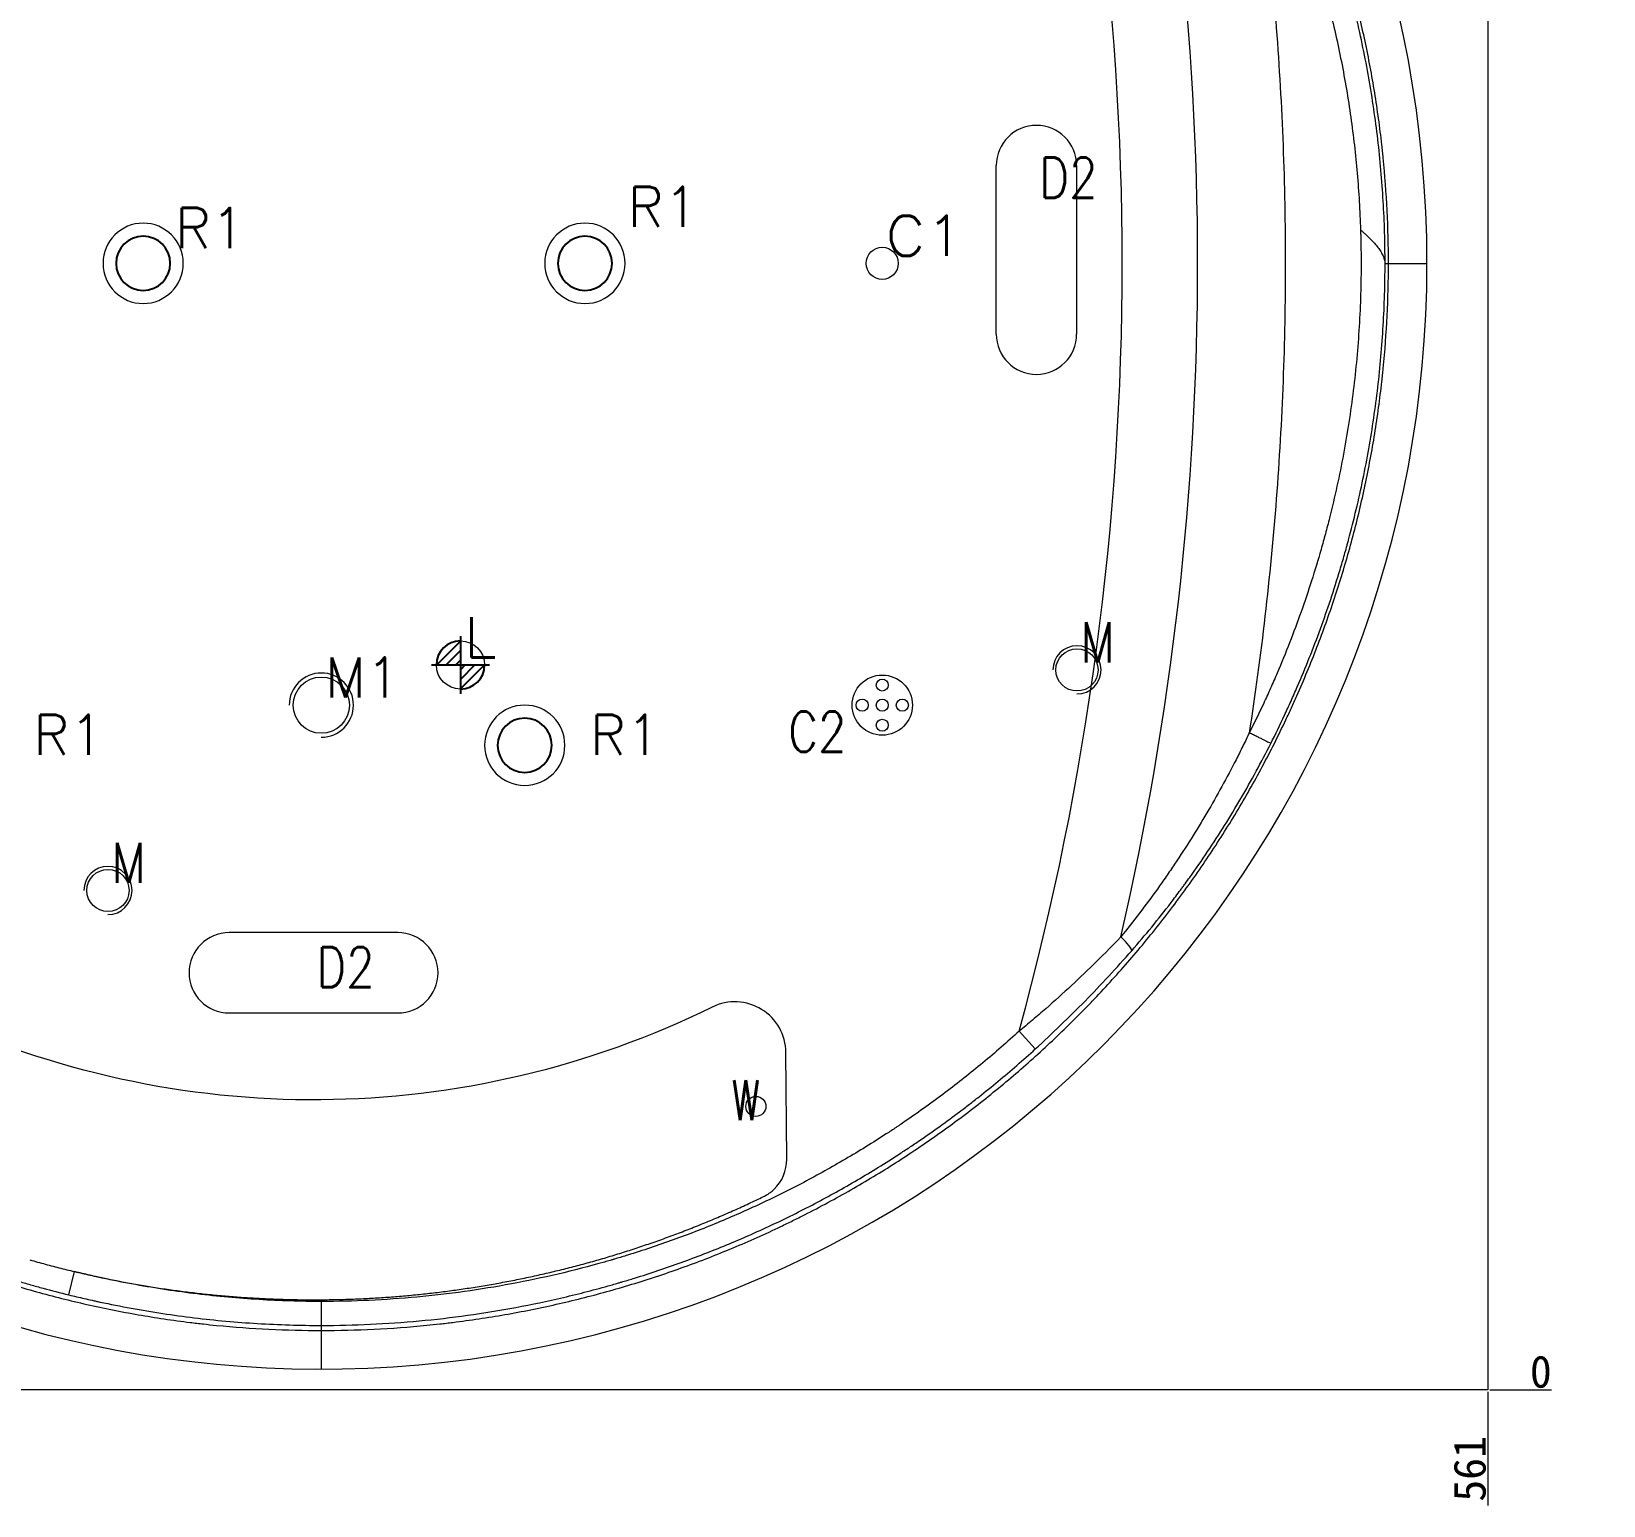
# Model space of a CAD drawing. Header units: millimetres. Extents: x 15571 to 16793, y 54841 to 55522.
# Drawn here: x 15785.2 to 16176.7, y 54841.3 to 55208.4 of the extents above; entities that cross this region are included whole.
import ezdxf

# ---------------------------------------------------------------- set-up
doc = ezdxf.new("R2010")
doc.units = ezdxf.units.MM
doc.linetypes.add('DASHED', pattern=[0])
for name, color, linetype in [('6', 6, 'Continuous'), ('dim', 4, 'Continuous'), ('PUNCH', 2, 'Continuous'), ('PUNCH_W', 1, 'Continuous')]:
    doc.layers.add(name, color=color, linetype=linetype)
doc.styles.add('_PUG_ERP', font='txt')
doc.styles.add('chinesef_fs', font='txt.shx', dxfattribs={"bigfont": 'gbcbig.shx'})
doc.dimstyles.new('_PUG_ERP', dxfattribs={"dimtxt": 8, "dimasz": 1.5, "dimexe": 0.5, "dimexo": 0.5, "dimgap": 0.5, "dimtad": 1, "dimtxsty": '_PUG_ERP', "dimblk": 'CLOSEDBLANK', "dimcen": 0, "dimclrd": 4, "dimclre": 4, "dimclrt": 3, "dimazin": 3, "dimtfac": 1, "dimtmove": 0, "dimatfit": 3, "dimldrblk": 'CLOSEDBLANK', "dimlwd": 9, "dimlwe": 9})

# ---------------------------------------------------------------- blocks, each defined once
blk = doc.blocks.new('pg_hx_L0')
at = {"color": 230}
for p, q in [((-0.5, -0.003), (0, 0.497)), ((0, 0.6), (0, -0.6)), ((-0.6, 0), (0.6, 0)), ((-0.3, 0), (0, 0.3)), ((-0.1, 0), (0, 0.1)), ((0.5, 0.003), (0, -0.497)), ((0.1, 0), (0, -0.1)), ((0.3, 0), (0, -0.3))]:
    blk.add_line(p, q, dxfattribs=at)
for start, end in [(90, 180), (270, 0)]:
    blk.add_arc((0, 0), 0.5, start, end, dxfattribs=at)
blk = doc.blocks.new('pg_hx_LLL0')
blk.add_blockref('pg_hx_L0', (0, 0))
blk = doc.blocks.new('*D736')
at = {"layer": 'Defpoints', "color": 0}
for p in [(15586.89, 54870.13), (16147.89, 54870.13), (16157.89, 54870.13)]:
    blk.add_point(p, dxfattribs=at)
at = {"layer": 'dim', "color": 4, "lineweight": 9}
blk.add_line((16148.39, 54870.13), (16163.73, 54870.13), dxfattribs=at)
at = {"layer": 'dim', "color": 3, "lineweight": 13, "insert": (16161.06, 54874.63), "char_height": 8, "attachment_point": 5, "style": '_PUG_ERP'}
blk.add_mtext('0', dxfattribs=at)
blk = doc.blocks.new('_ClosedBlank')
blk = doc.blocks.new('*D737')
at = {"layer": 'Defpoints', "color": 0}
for p in [(16147.89, 55441.13), (16157.89, 55441.13), (15586.89, 54870.13)]:
    blk.add_point(p, dxfattribs=at)
at = {"layer": 'dim', "color": 4, "lineweight": 9}
blk.add_line((16148.39, 55441.13), (16176.68, 55441.13), dxfattribs=at)
at = {"layer": 'dim', "color": 3, "lineweight": 13, "insert": (16167.54, 55445.63), "char_height": 8, "attachment_point": 5, "style": '_PUG_ERP'}
blk.add_mtext('571', dxfattribs=at)
blk = doc.blocks.new('*D739')
at = {"layer": 'Defpoints', "color": 0}
for p in [(15586.89, 54870.13), (16147.89, 54870.13), (16147.89, 54860.13)]:
    blk.add_point(p, dxfattribs=at)
at = {"layer": 'dim', "color": 4, "lineweight": 9}
blk.add_line((16147.89, 54869.63), (16147.89, 54841.34), dxfattribs=at)
at = {"layer": 'dim', "color": 3, "lineweight": 13, "insert": (16143.39, 54850.48), "char_height": 8, "attachment_point": 5, "rotation": 90, "style": '_PUG_ERP'}
blk.add_mtext('561', dxfattribs=at)
blk = doc.blocks.new('*D741')
at = {"layer": 'Defpoints', "color": 0}
for p in [(16147.89, 55451.13), (16147.89, 55441.13), (15586.89, 54870.13)]:
    blk.add_point(p, dxfattribs=at)
at = {"layer": 'dim', "color": 4, "lineweight": 9}
blk.add_line((16147.89, 55441.63), (16147.89, 55469.91), dxfattribs=at)
at = {"layer": 'dim', "color": 3, "lineweight": 13, "insert": (16143.39, 55460.77), "char_height": 8, "attachment_point": 5, "rotation": 90, "style": '_PUG_ERP'}
blk.add_mtext('561', dxfattribs=at)

msp = doc.modelspace()

# ---------------------------------------------------------------- linework, layer by layer
at = {"layer": '6', "color": 6, "linetype": 'DASHED', "lineweight": 18, "ltscale": 0.3}
for centre, start, end in [((15813.055, 55150.627), 0, 180), ((15923.055, 55150.627), 0, 180), ((15813.055, 55150.627), 180, 0), ((15923.055, 55150.627), 180, 0), ((15908.055, 55030.627), 0, 180), ((15908.055, 55030.627), 180, 0)]:
    msp.add_arc(centre, 10, start, end, dxfattribs=at)
at = {"layer": '6', "color": 6, "linetype": 'Continuous', "lineweight": 25, "ltscale": 0.3}
for centre, start, end in [((15813.055, 55150.627), 0, 180), ((15923.055, 55150.627), 0, 180), ((15813.055, 55150.627), 180, 0), ((15923.055, 55150.627), 180, 0), ((15908.055, 55030.627), 0, 180), ((15908.055, 55030.627), 180, 0)]:
    msp.add_arc(centre, 6.753, start, end, dxfattribs=at)
at = {"layer": 'dim', "color": 252, "linetype": 'DASHED', "lineweight": 13, "ltscale": 0.2}
msp.add_lwpolyline([(15586.895, 54870.127), (15586.895, 55441.127), (16147.895, 55441.127), (16147.895, 54870.127)], close=True, dxfattribs=at)
at = {"layer": 'PUNCH', "color": 2, "linetype": 'Continuous', "lineweight": 18}
for p, q in [((16025.474, 55132.979), (16025.474, 55174.979)), ((16045.474, 55174.979), (16045.474, 55132.979)), ((15876.474, 54983.979), (15834.474, 54983.979)), ((15834.474, 54963.979), (15876.474, 54963.979))]:
    msp.add_line(p, q, dxfattribs=at)
at = {"layer": 'PUNCH', "color": 155, "linetype": 'DASHED', "lineweight": 13, "ltscale": 0.778694}
for p, q in [((16031.171, 54959.429), (16035.189, 54955.017)), ((15794.54, 54893.799), (15795.962, 54899.595)), ((15857.415, 54892.158), (15857.414, 54886.191))]:
    msp.add_line(p, q, dxfattribs=at)
at = {"layer": 'PUNCH', "color": 2, "linetype": 'DASHED', "lineweight": 13, "ltscale": 0.778694}
msp.add_line((15857.414, 54886.191), (15857.414, 54884.927), dxfattribs=at)
at = {"layer": 'PUNCH', "color": 42, "linetype": 'Continuous', "lineweight": 18}
for centre, radius in [((16045.562, 55049.402), 5.253), ((15857.414, 55040.627), 7.003), ((15997.083, 55040.627), 7.5), ((15997.083, 55045.627), 1.5), ((15992.083, 55040.627), 1.5), ((15997.083, 55040.627), 1.5), ((16002.083, 55040.627), 1.5), ((15997.083, 55035.627), 1.5), ((15804.287, 54994.484), 5.253), ((15965.614, 54940.727), 2.5)]:
    msp.add_circle(centre, radius, dxfattribs=at)
at = {"layer": 'PUNCH', "color": 155, "linetype": 'DASHED', "lineweight": 13, "ltscale": 0.778694}
for radius, start, end in [(724.926, 344.707417, 15.292584), (743.702, 346.967818, 13.032182)]:
    msp.add_arc((15331.914, 55150.627), radius, start, end, dxfattribs=at)
at = {"layer": 'PUNCH', "color": 2, "linetype": 'Continuous', "lineweight": 18}
for centre, start, end in [((16035.474, 55174.979), 0.00002, 179.99998), ((16035.474, 55132.979), 180, 0), ((15834.474, 54973.979), 90, 270), ((15876.474, 54973.979), 270.00002, 89.99998)]:
    msp.add_arc(centre, 10, start, end, dxfattribs=at)
at = {"layer": 'PUNCH', "color": 42, "linetype": 'Continuous', "lineweight": 13}
for centre, radius in [((16045.562, 55049.402), 6), ((15857.414, 55040.627), 8), ((15804.287, 54994.484), 6)]:
    msp.add_arc(centre, radius, 270, 180, dxfattribs=at)
at = {"layer": 'PUNCH', "color": 155, "linetype": 'DASHED', "lineweight": 13, "ltscale": 0.778694}
msp.add_ellipse((16054.632, 54983.347), major_axis=(-4.516, 3.951), ratio=0.153596, start_param=3.2475746, end_param=4.4328397, dxfattribs=at)
at = {"layer": 'PUNCH', "color": 2, "linetype": 'DASHED', "lineweight": 13, "ltscale": 0.778694}
for points, knots in [([(15857.414, 55416.327), (15853.069, 55416.327), (15848.738, 55416.22), (15840.101, 55415.797), (15835.796, 55415.48), (15827.212, 55414.639), (15822.932, 55414.114), (15814.4, 55412.857), (15810.146, 55412.124), (15801.666, 55410.448), (15797.439, 55409.505), (15791.118, 55407.931), (15789.014, 55407.38), (15785.864, 55406.513), (15784.29, 55406.069), (15782.718, 55405.61), (15781.932, 55405.378), (15781.67, 55405.301), (15781.147, 55405.144), (15780.885, 55405.066), (15776.441, 55403.724), (15772.298, 55402.361), (15764.089, 55399.435), (15760.023, 55397.872), (15751.97, 55394.547), (15747.983, 55392.784), (15743.047, 55390.455), (15742.063, 55389.983), (15740.589, 55389.265), (15740.099, 55389.025), (15739.12, 55388.54), (15738.631, 55388.297), (15736.192, 55387.071), (15734.255, 55386.068), (15728.485, 55382.989), (15724.692, 55380.844), (15717.218, 55376.371), (15713.535, 55374.042), (15708.095, 55370.411), (15705.845, 55368.869), (15703.617, 55367.29), (15702.727, 55366.656), (15702.283, 55366.338), (15700.955, 55365.378), (15700.074, 55364.733), (15695.691, 55361.484), (15692.254, 55358.803), (15685.519, 55353.277), (15682.22, 55350.432), (15675.762, 55344.58), (15672.602, 55341.572), (15669.126, 55338.096), (15668.741, 55337.708), (15667.974, 55336.931), (15666.826, 55335.762), (15665.69, 55334.582), (15663.432, 55332.209), (15660.461, 55329.009), (15656.848, 55324.918), (15654.724, 55322.423), (15653.67, 55321.169), (15653.32, 55320.749), (15652.622, 55319.909), (15652.274, 55319.487), (15649.158, 55315.686), (15646.476, 55312.244), (15641.283, 55305.231), (15638.772, 55301.661), (15635.744, 55297.119), (15635.143, 55296.206), (15633.954, 55294.373), (15633.365, 55293.453), (15631.615, 55290.683), (15630.472, 55288.824), (15627.114, 55283.204), (15624.968, 55279.405), (15621.89, 55273.627), (15620.887, 55271.687), (15619.663, 55269.246), (15619.419, 55268.757), (15618.936, 55267.777), (15618.215, 55266.306), (15617.508, 55264.829), (15615.183, 55259.894), (15613.423, 55255.906), (15610.103, 55247.851), (15608.543, 55243.784), (15606.352, 55237.625), (15605.647, 55235.562), (15604.627, 55232.453), (15604.126, 55230.894), (15603.558, 55229.07), (15603.318, 55228.287), (15603.159, 55227.764), (15603.08, 55227.502), (15601.741, 55223.057), (15600.589, 55218.86), (15598.499, 55210.442), (15597.56, 55206.221), (15595.892, 55197.756), (15595.163, 55193.511), (15593.912, 55184.998), (15592.869, 55176.461), (15592.24, 55167.878), (15591.82, 55159.27), (15591.714, 55154.955), (15591.714, 55150.627)], [0, 0, 0, 0, 0.03125, 0.03125, 0.0625, 0.0625, 0.09375, 0.09375, 0.125, 0.125, 0.15625, 0.15625, 0.171875, 0.171875, 0.1796875, 0.1835937, 0.1835937, 0.1855469, 0.1855469, 0.1875, 0.1875, 0.21875, 0.21875, 0.25, 0.25, 0.28125, 0.28125, 0.2890625, 0.2890625, 0.2929687, 0.2929687, 0.296875, 0.296875, 0.3125, 0.3125, 0.34375, 0.34375, 0.375, 0.375, 0.390625, 0.3945312, 0.3945312, 0.3984375, 0.3984375, 0.40625, 0.40625, 0.4375, 0.4375, 0.46875, 0.46875, 0.5, 0.5, 0.5039062, 0.5039062, 0.5078125, 0.515625, 0.515625, 0.53125, 0.546875, 0.5546875, 0.5546875, 0.5585937, 0.5585937, 0.5625, 0.5625, 0.59375, 0.59375, 0.625, 0.625, 0.6328125, 0.6328125, 0.640625, 0.640625, 0.65625, 0.65625, 0.6875, 0.6875, 0.703125, 0.703125, 0.7070312, 0.7070312, 0.7109375, 0.71875, 0.71875, 0.75, 0.75, 0.78125, 0.78125, 0.796875, 0.796875, 0.8046875, 0.8085937, 0.8105469, 0.8105469, 0.8125, 0.8125, 0.84375, 0.84375, 0.875, 0.875, 0.90625, 0.90625, 0.9375, 0.96875, 0.96875, 1, 1, 1, 1]), ([(16123.114, 55150.627), (16123.114, 55155.012), (16123.005, 55159.392), (16122.572, 55168.14), (16122.248, 55172.508), (16121.761, 55177.415), (16121.705, 55177.96), (16121.619, 55178.778), (16121.589, 55179.05), (16121.53, 55179.595), (16121.38, 55180.957), (16121.22, 55182.315), (16120.815, 55185.571), (16120.519, 55187.733), (16119.553, 55194.199), (16118.805, 55198.48), (16117.104, 55206.984), (16115.199, 55215.431), (16112.887, 55223.762), (16110.372, 55232.036), (16109.013, 55236.145), (16106.09, 55244.304), (16104.527, 55248.354), (16101.193, 55256.397), (16099.422, 55260.388), (16097.429, 55264.598), (16097.311, 55264.846), (16097.075, 55265.34), (16096.72, 55266.081), (16095.884, 55267.805), (16095.154, 55269.274), (16093.679, 55272.201), (16092.673, 55274.136), (16089.589, 55279.894), (16087.445, 55283.672), (16082.983, 55291.104), (16080.666, 55294.759), (16075.857, 55301.947), (16073.367, 55305.481), (16068.213, 55312.426), (16065.55, 55315.838), (16060.049, 55322.54), (16057.212, 55325.83), (16052.824, 55330.671), (16051.34, 55332.27), (16049.079, 55334.644), (16047.94, 55335.825), (16046.789, 55336.997), (16046.211, 55337.582), (16046.018, 55337.776), (16045.632, 55338.165), (16042.343, 55341.462), (16038.982, 55344.659), (16032.53, 55350.501), (16029.242, 55353.335), (16022.542, 55358.829), (16019.13, 55361.49), (16012.184, 55366.64), (16005.115, 55371.618), (15997.8, 55376.253), (15990.361, 55380.715), (15986.58, 55382.859), (15980.814, 55385.943), (15978.876, 55386.949), (15975.946, 55388.425), (15974.965, 55388.911), (15973.734, 55389.512), (15973.487, 55389.632), (15972.994, 55389.871), (15972.254, 55390.228), (15971.513, 55390.582), (15967.06, 55392.688), (15963.072, 55394.454), (15955.036, 55397.782), (15950.987, 55399.342), (15942.832, 55402.26), (15938.724, 55403.617), (15930.45, 55406.128), (15926.284, 55407.283), (15917.892, 55409.389), (15909.441, 55411.292), (15900.87, 55412.785), (15894.397, 55413.75), (15892.232, 55414.045), (15889.516, 55414.381), (15888.972, 55414.447), (15888.156, 55414.543), (15887.883, 55414.574), (15887.339, 55414.637), (15885.977, 55414.79), (15884.616, 55414.933), (15879.172, 55415.471), (15874.818, 55415.792), (15866.113, 55416.22), (15861.763, 55416.327), (15857.414, 55416.327)], [0, 0, 0, 0, 0.03125, 0.03125, 0.0625, 0.0625, 0.0664063, 0.0664063, 0.0683594, 0.0683594, 0.0703125, 0.078125, 0.078125, 0.09375, 0.09375, 0.125, 0.125, 0.15625, 0.1875, 0.1875, 0.21875, 0.21875, 0.25, 0.25, 0.28125, 0.28125, 0.2832031, 0.2832031, 0.2851563, 0.2890625, 0.296875, 0.296875, 0.3125, 0.3125, 0.34375, 0.34375, 0.375, 0.375, 0.40625, 0.40625, 0.4375, 0.4375, 0.46875, 0.46875, 0.484375, 0.484375, 0.4921875, 0.4960937, 0.4960937, 0.4980469, 0.4980469, 0.5, 0.53125, 0.53125, 0.5625, 0.5625, 0.59375, 0.59375, 0.625, 0.65625, 0.65625, 0.6875, 0.6875, 0.703125, 0.703125, 0.7109375, 0.7109375, 0.7128906, 0.7128906, 0.7148437, 0.71875, 0.71875, 0.75, 0.75, 0.78125, 0.78125, 0.8125, 0.8125, 0.84375, 0.84375, 0.875, 0.90625, 0.90625, 0.921875, 0.921875, 0.9257812, 0.9257812, 0.9277344, 0.9277344, 0.9296875, 0.9375, 0.9375, 0.96875, 0.96875, 1, 1, 1, 1]), ([(15591.714, 55150.627), (15591.714, 55146.241), (15591.822, 55141.862), (15592.256, 55133.113), (15592.58, 55128.744), (15593.04, 55124.109), (15593.068, 55123.836), (15593.124, 55123.291), (15593.152, 55123.018), (15593.238, 55122.2), (15593.416, 55120.567), (15593.608, 55118.937), (15594.013, 55115.683), (15594.309, 55113.522), (15595.274, 55107.058), (15596.022, 55102.778), (15597.722, 55094.276), (15599.627, 55085.83), (15601.939, 55077.498), (15604.454, 55069.224), (15605.813, 55065.115), (15608.736, 55056.954), (15610.3, 55052.902), (15612.802, 55046.868), (15613.661, 55044.864), (15614.99, 55041.868), (15615.665, 55040.373), (15616.469, 55038.634), (15616.817, 55037.89), (15617.05, 55037.394), (15617.167, 55037.146), (15619.161, 55032.936), (15621.128, 55029.036), (15625.238, 55021.361), (15627.382, 55017.584), (15631.842, 55010.154), (15634.16, 55006.499), (15638.968, 54999.311), (15641.458, 54995.777), (15646.613, 54988.831), (15649.276, 54985.418), (15654.778, 54978.715), (15657.616, 54975.424), (15662.006, 54970.58), (15663.491, 54968.981), (15665.753, 54966.606), (15666.702, 54965.621), (15667.66, 54964.643), (15668.044, 54964.252), (15668.237, 54964.057), (15668.814, 54963.472), (15669.201, 54963.084), (15672.686, 54959.6), (15675.848, 54956.593), (15682.297, 54950.753), (15685.585, 54947.92), (15692.284, 54942.427), (15695.695, 54939.766), (15702.641, 54934.616), (15709.71, 54929.638), (15717.026, 54925.002), (15724.467, 54920.539), (15728.249, 54918.394), (15734.018, 54915.309), (15735.957, 54914.302), (15738.4, 54913.072), (15739.135, 54912.705), (15739.871, 54912.341), (15740.363, 54912.099), (15740.609, 54911.978), (15741.841, 54911.377), (15742.828, 54910.903), (15747.772, 54908.564), (15751.759, 54906.798), (15759.793, 54903.472), (15763.84, 54901.912), (15771.994, 54898.995), (15776.102, 54897.638), (15784.375, 54895.126), (15788.542, 54893.972), (15796.935, 54891.865), (15801.162, 54890.914), (15809.675, 54889.215), (15813.962, 54888.468), (15820.438, 54887.503), (15822.604, 54887.208), (15825.05, 54886.905), (15825.322, 54886.872), (15825.866, 54886.806), (15826.138, 54886.774), (15826.955, 54886.678), (15828.588, 54886.491), (15830.221, 54886.32), (15835.663, 54885.783), (15840.016, 54885.461), (15848.717, 54885.034), (15853.066, 54884.927), (15857.414, 54884.927)], [0, 0, 0, 0, 0.03125, 0.03125, 0.0625, 0.0625, 0.0644531, 0.0644531, 0.0664063, 0.0664063, 0.0703125, 0.078125, 0.078125, 0.09375, 0.09375, 0.125, 0.125, 0.15625, 0.1875, 0.1875, 0.21875, 0.21875, 0.25, 0.25, 0.265625, 0.265625, 0.2734375, 0.2773438, 0.2792969, 0.2792969, 0.28125, 0.28125, 0.3125, 0.3125, 0.34375, 0.34375, 0.375, 0.375, 0.40625, 0.40625, 0.4375, 0.4375, 0.46875, 0.46875, 0.484375, 0.484375, 0.4921875, 0.4941406, 0.4941406, 0.4960938, 0.4960938, 0.5, 0.5, 0.53125, 0.53125, 0.5625, 0.5625, 0.59375, 0.59375, 0.625, 0.65625, 0.65625, 0.6875, 0.6875, 0.703125, 0.703125, 0.7070313, 0.7089844, 0.7089844, 0.7109375, 0.7109375, 0.71875, 0.71875, 0.75, 0.75, 0.78125, 0.78125, 0.8125, 0.8125, 0.84375, 0.84375, 0.875, 0.875, 0.90625, 0.90625, 0.921875, 0.921875, 0.9238281, 0.9238281, 0.9257813, 0.9257813, 0.9296875, 0.9375, 0.9375, 0.96875, 0.96875, 1, 1, 1, 1]), ([(15857.414, 54884.927), (15861.799, 54884.927), (15866.178, 54885.035), (15874.922, 54885.468), (15879.287, 54885.793), (15884.736, 54886.333), (15886.37, 54886.506), (15888.003, 54886.693), (15889.092, 54886.822), (15889.636, 54886.887), (15892.354, 54887.225), (15894.521, 54887.522), (15900.998, 54888.49), (15905.285, 54889.239), (15913.798, 54890.942), (15918.024, 54891.896), (15926.416, 54894.007), (15930.582, 54895.163), (15938.854, 54897.679), (15942.96, 54899.038), (15951.111, 54901.958), (15955.156, 54903.52), (15963.186, 54906.849), (15967.171, 54908.616), (15972.112, 54910.956), (15973.099, 54911.431), (15974.575, 54912.153), (15975.067, 54912.395), (15976.048, 54912.882), (15978.497, 54914.107), (15980.92, 54915.367), (15986.688, 54918.455), (15990.47, 54920.602), (15997.909, 54925.069), (16001.567, 54927.389), (16008.757, 54932.2), (16012.29, 54934.69), (16019.233, 54939.843), (16022.642, 54942.505), (16029.337, 54948), (16032.623, 54950.834), (16039.068, 54956.675), (16042.227, 54959.682), (16045.709, 54963.166), (16046.095, 54963.554), (16046.865, 54964.334), (16047.249, 54964.725), (16048.396, 54965.902), (16049.156, 54966.69), (16051.417, 54969.067), (16052.902, 54970.667), (16057.29, 54975.513), (16060.127, 54978.805), (16065.626, 54985.512), (16068.288, 54988.926), (16073.439, 54995.874), (16075.928, 54999.409), (16080.732, 55006.598), (16083.047, 55010.253), (16087.504, 55017.684), (16089.645, 55021.46), (16093.751, 55029.135), (16095.715, 55033.033), (16097.824, 55037.49), (16098.057, 55037.986), (16098.519, 55038.98), (16099.208, 55040.471), (16099.882, 55041.967), (16101.21, 55044.963), (16102.069, 55046.968), (16104.568, 55053.004), (16106.13, 55057.057), (16109.05, 55065.219), (16110.408, 55069.329), (16112.919, 55077.604), (16115.227, 55085.936), (16117.128, 55094.381), (16118.825, 55102.882), (16119.571, 55107.16), (16120.533, 55113.622), (16120.828, 55115.783), (16121.231, 55119.035), (16121.423, 55120.664), (16121.6, 55122.297), (16121.714, 55123.387), (16121.77, 55123.932), (16122.256, 55128.84), (16122.578, 55133.2), (16123.007, 55141.917), (16123.114, 55146.273), (16123.114, 55150.627)], [0, 0, 0, 0, 0.03125, 0.03125, 0.0625, 0.0625, 0.0703125, 0.0742188, 0.0742188, 0.078125, 0.078125, 0.09375, 0.09375, 0.125, 0.125, 0.15625, 0.15625, 0.1875, 0.1875, 0.21875, 0.21875, 0.25, 0.25, 0.28125, 0.28125, 0.2890625, 0.2890625, 0.2929688, 0.2929688, 0.296875, 0.3125, 0.3125, 0.34375, 0.34375, 0.375, 0.375, 0.40625, 0.40625, 0.4375, 0.4375, 0.46875, 0.46875, 0.5, 0.5, 0.5039063, 0.5039063, 0.5078125, 0.5078125, 0.515625, 0.515625, 0.53125, 0.53125, 0.5625, 0.5625, 0.59375, 0.59375, 0.625, 0.625, 0.65625, 0.65625, 0.6875, 0.6875, 0.71875, 0.71875, 0.7226563, 0.7226563, 0.7265625, 0.734375, 0.734375, 0.75, 0.75, 0.78125, 0.78125, 0.8125, 0.8125, 0.84375, 0.875, 0.875, 0.90625, 0.90625, 0.921875, 0.921875, 0.9296875, 0.9335938, 0.9335938, 0.9375, 0.9375, 0.96875, 0.96875, 1, 1, 1, 1])]:
    msp.add_open_spline(points, degree=3, knots=knots, dxfattribs=at)
at = {"layer": 'PUNCH', "color": 155, "linetype": 'DASHED', "lineweight": 13, "ltscale": 0.778694}
for points, knots in [([(16122.273, 55150.615), (16122.273, 55153.207), (16122.235, 55155.794), (16122.084, 55160.958), (16121.971, 55163.535), (16121.52, 55171.254), (16121.07, 55176.38), (16120.173, 55184.042), (16119.501, 55189.141), (16118.681, 55194.221), (16117.338, 55201.826), (16116.295, 55206.878), (16114.802, 55213.169), (16114.494, 55214.426), (16114.017, 55216.31), (16113.856, 55216.937), (16113.53, 55218.191), (16112.701, 55221.321), (16111.817, 55224.433), (16110.33, 55229.389), (16108.77, 55234.321), (16106.216, 55241.649), (16104.369, 55246.488), (16103.169, 55249.497), (16102.927, 55250.098), (16102.439, 55251.298), (16101.7, 55253.095), (16100.941, 55254.883), (16099.397, 55258.447), (16098.334, 55260.808), (16096.138, 55265.498), (16095.005, 55267.828), (16093.838, 55270.142)], [0, 0, 0, 0, 0.0625, 0.0625, 0.125, 0.125, 0.25, 0.25, 0.3125, 0.375, 0.375, 0.5, 0.5, 0.53125, 0.53125, 0.546875, 0.546875, 0.5625, 0.625, 0.625, 0.6875, 0.75, 0.8125, 0.8125, 0.828125, 0.828125, 0.84375, 0.875, 0.875, 0.9375, 0.9375, 1, 1, 1, 1]), ([(16088.51, 55267.454), (16090.633, 55263.245), (16092.639, 55258.984), (16095.473, 55252.512), (16096.388, 55250.342), (16097.496, 55247.612), (16097.715, 55247.065), (16098.151, 55245.97), (16098.799, 55244.326), (16099.429, 55242.676), (16101.492, 55237.164), (16103.021, 55232.714), (16105.132, 55225.981), (16106.142, 55222.599), (16107.24, 55218.627), (16107.769, 55216.635), (16107.992, 55215.78), (16108.139, 55215.209), (16108.212, 55214.924), (16109.448, 55210.071), (16110.483, 55205.485), (16112.301, 55196.278), (16113.084, 55191.656), (16114.398, 55182.377), (16114.93, 55177.719), (16115.741, 55168.368), (16116.02, 55163.675), (16116.172, 55158.963)], [0, 0, 0, 0, 0.125, 0.125, 0.1875, 0.1875, 0.203125, 0.203125, 0.21875, 0.25, 0.25, 0.375, 0.375, 0.4375, 0.46875, 0.484375, 0.4921875, 0.4921875, 0.5, 0.5, 0.625, 0.625, 0.75, 0.75, 0.875, 0.875, 1, 1, 1, 1]), ([(16116.172, 55158.963), (16116.177, 55158.796), (16116.182, 55158.629), (16116.192, 55158.294), (16116.207, 55157.792), (16116.238, 55156.622), (16116.286, 55154.281), (16116.304, 55152.277), (16116.309, 55148.269), (16116.27, 55145.599), (16116.112, 55140.265), (16115.992, 55137.6), (16115.669, 55132.274), (16115.467, 55129.614), (16114.98, 55124.298), (16114.695, 55121.642), (16114.043, 55116.335), (16113.676, 55113.684), (16112.449, 55105.737), (16111.464, 55100.448), (16109.731, 55092.529), (16109.111, 55089.892), (16108.115, 55085.94), (16107.773, 55084.623), (16107.331, 55082.978), (16107.242, 55082.649), (16107.062, 55081.992), (16106.791, 55081.006), (16105.776, 55077.4), (16104.791, 55074.145), (16103.133, 55068.964), (16101.394, 55063.811), (16099.494, 55058.716), (16097.513, 55053.648), (16096.482, 55051.129), (16095.143, 55047.997), (16094.872, 55047.372), (16094.327, 55046.123), (16094.051, 55045.499), (16093.218, 55043.632), (16092.652, 55042.392), (16090.927, 55038.686), (16089.738, 55036.234), (16088.51, 55033.8)], [0, 0, 0, 0, 0.0039062, 0.0039062, 0.0078125, 0.015625, 0.03125, 0.0625, 0.0625, 0.125, 0.125, 0.1875, 0.1875, 0.25, 0.25, 0.3125, 0.3125, 0.375, 0.375, 0.5, 0.5, 0.5625, 0.5625, 0.59375, 0.59375, 0.6015625, 0.6015625, 0.609375, 0.625, 0.6875, 0.6875, 0.75, 0.8125, 0.8125, 0.875, 0.875, 0.890625, 0.890625, 0.90625, 0.90625, 0.9375, 0.9375, 1, 1, 1, 1]), ([(16116.172, 55158.963), (16116.266, 55158.879), (16116.36, 55158.795), (16116.549, 55158.626), (16116.643, 55158.542), (16116.924, 55158.289), (16117.111, 55158.119), (16117.666, 55157.61), (16118.029, 55157.269), (16118.73, 55156.584), (16119.068, 55156.24), (16119.707, 55155.548), (16120.008, 55155.201), (16120.564, 55154.503), (16120.819, 55154.153), (16121.274, 55153.45), (16121.474, 55153.097), (16121.812, 55152.39), (16121.951, 55152.036), (16122.162, 55151.326), (16122.234, 55150.971), (16122.273, 55150.615)], [0, 0, 0, 0, 0.03125, 0.03125, 0.0625, 0.0625, 0.125, 0.125, 0.25, 0.25, 0.375, 0.375, 0.5, 0.5, 0.625, 0.625, 0.75, 0.75, 0.875, 0.875, 1, 1, 1, 1]), ([(16093.838, 55031.112), (16095.006, 55033.427), (16096.139, 55035.758), (16097.787, 55039.279), (16098.599, 55041.045), (16099.391, 55042.821), (16099.914, 55044.006), (16100.174, 55044.6), (16102.491, 55049.952), (16104.407, 55054.76), (16107.067, 55062.046), (16108.769, 55066.929), (16110.329, 55071.862), (16111.445, 55075.581), (16111.989, 55077.445), (16112.601, 55079.627), (16112.858, 55080.565), (16113.029, 55081.19), (16113.113, 55081.503), (16113.869, 55084.319), (16114.503, 55086.828), (16116.293, 55094.369), (16117.336, 55099.416), (16118.678, 55107.016), (16119.498, 55112.093), (16120.17, 55117.189), (16121.068, 55124.848), (16121.518, 55129.974), (16121.97, 55137.692), (16122.083, 55140.27), (16122.234, 55145.435), (16122.273, 55148.022), (16122.273, 55150.615)], [0, 0, 0, 0, 0.0625, 0.0625, 0.09375, 0.109375, 0.109375, 0.125, 0.125, 0.25, 0.25, 0.3125, 0.375, 0.375, 0.40625, 0.421875, 0.4296875, 0.4296875, 0.4375, 0.4375, 0.5, 0.5, 0.625, 0.625, 0.6875, 0.75, 0.75, 0.875, 0.875, 0.9375, 0.9375, 1, 1, 1, 1]), ([(16088.51, 55033.8), (16088.24, 55033.23), (16087.967, 55032.662), (16087.417, 55031.528), (16087.14, 55030.961), (16086.304, 55029.266), (16085.738, 55028.14), (16084.018, 55024.777), (16082.84, 55022.554), (16080.42, 55018.147), (16079.179, 55015.963), (16076.632, 55011.633), (16075.327, 55009.487), (16072.653, 55005.236), (16071.284, 55003.13), (16069.533, 55000.522), (16069.18, 55000.002), (16068.471, 54998.964), (16068.115, 54998.446), (16067.04, 54996.897), (16066.315, 54995.87), (16064.121, 54992.81), (16062.63, 54990.796), (16059.589, 54986.82), (16058.039, 54984.858), (16056.461, 54982.923)], [0, 0, 0, 0, 0.03125, 0.03125, 0.0625, 0.0625, 0.125, 0.125, 0.25, 0.25, 0.375, 0.375, 0.5, 0.5, 0.625, 0.625, 0.65625, 0.65625, 0.6875, 0.6875, 0.75, 0.75, 0.875, 0.875, 1, 1, 1, 1]), ([(16088.51, 55033.8), (16088.838, 55033.635), (16089.165, 55033.47), (16089.808, 55033.145), (16090.125, 55032.985), (16090.736, 55032.677), (16091.03, 55032.529), (16091.588, 55032.247), (16091.852, 55032.114), (16092.338, 55031.869), (16092.561, 55031.756), (16092.959, 55031.555), (16093.135, 55031.467), (16093.432, 55031.317), (16093.554, 55031.256), (16093.74, 55031.162), (16093.804, 55031.129), (16093.838, 55031.112)], [0, 0, 0, 0, 0.125, 0.125, 0.25, 0.25, 0.375, 0.375, 0.5, 0.5, 0.625, 0.625, 0.75, 0.75, 0.875, 0.875, 1, 1, 1, 1]), ([(16059.186, 54979.492), (16060.875, 54981.423), (16062.537, 54983.387), (16065.806, 54987.38), (16067.413, 54989.409), (16069.782, 54992.499), (16070.565, 54993.537), (16071.535, 54994.845), (16071.728, 54995.107), (16072.114, 54995.631), (16072.691, 54996.419), (16073.263, 54997.21), (16075.16, 54999.854), (16076.642, 55001.992), (16079.539, 55006.312), (16080.953, 55008.493), (16083.713, 55012.901), (16085.059, 55015.126), (16087.683, 55019.62), (16088.962, 55021.888), (16091.45, 55026.468), (16092.661, 55028.779), (16093.838, 55031.112)], [0, 0, 0, 0, 0.125, 0.125, 0.25, 0.25, 0.3125, 0.3125, 0.328125, 0.328125, 0.34375, 0.375, 0.375, 0.5, 0.5, 0.625, 0.625, 0.75, 0.75, 0.875, 0.875, 1, 1, 1, 1]), ([(16056.461, 54982.923), (16054.484, 54980.855), (16052.474, 54978.814), (16048.391, 54974.788), (16046.316, 54972.803), (16042.102, 54968.888), (16039.962, 54966.958), (16036.703, 54964.104), (16035.608, 54963.159), (16033.402, 54961.284), (16032.291, 54960.353), (16031.171, 54959.429)], [0, 0, 0, 0, 0.25, 0.25, 0.5, 0.5, 0.75, 0.75, 0.875, 0.875, 1, 1, 1, 1]), ([(16035.189, 54955.017), (16037.318, 54956.956), (16039.413, 54958.919), (16043.541, 54962.896), (16045.572, 54964.91), (16049.571, 54968.989), (16051.539, 54971.053), (16055.41, 54975.234), (16057.314, 54977.35), (16059.186, 54979.492)], [0, 0, 0, 0, 0.25, 0.25, 0.5, 0.5, 0.75, 0.75, 1, 1, 1, 1]), ([(16031.171, 54959.429), (16028.217, 54956.738), (16025.205, 54954.121), (16019.068, 54949.031), (16015.942, 54946.559), (16009.577, 54941.761), (16006.338, 54939.434), (16002.629, 54936.898), (16002.01, 54936.477), (16001.389, 54936.059), (16000.974, 54935.781), (16000.766, 54935.642), (15999.727, 54934.949), (15997.227, 54933.303), (15994.704, 54931.704), (15989.629, 54928.569), (15986.206, 54926.563), (15979.283, 54922.716), (15975.783, 54920.875), (15968.706, 54917.357), (15965.129, 54915.681), (15957.898, 54912.492), (15954.244, 54910.98), (15946.858, 54908.121), (15943.127, 54906.775), (15937.471, 54904.88), (15935.576, 54904.27), (15932.718, 54903.386), (15931.763, 54903.096), (15930.566, 54902.741), (15930.327, 54902.671), (15929.847, 54902.53), (15929.128, 54902.32), (15924.572, 54901.011), (15920.238, 54899.888), (15912.507, 54898.074), (15908.629, 54897.257), (15900.846, 54895.806), (15896.941, 54895.17), (15889.107, 54894.079), (15885.176, 54893.623), (15877.289, 54892.892), (15873.333, 54892.617), (15865.394, 54892.25), (15861.411, 54892.158), (15857.415, 54892.158)], [0, 0, 0, 0, 0.0625, 0.0625, 0.125, 0.125, 0.1875, 0.1875, 0.1953125, 0.1992187, 0.1992187, 0.203125, 0.203125, 0.21875, 0.25, 0.25, 0.3125, 0.3125, 0.375, 0.375, 0.4375, 0.4375, 0.5, 0.5, 0.5625, 0.5625, 0.59375, 0.59375, 0.609375, 0.609375, 0.6132812, 0.6132812, 0.6171875, 0.625, 0.6875, 0.6875, 0.75, 0.75, 0.8125, 0.8125, 0.875, 0.875, 0.9375, 0.9375, 1, 1, 1, 1]), ([(15857.414, 54886.191), (15861.501, 54886.191), (15865.575, 54886.285), (15873.696, 54886.661), (15877.743, 54886.942), (15885.81, 54887.689), (15889.83, 54888.155), (15897.844, 54889.271), (15901.838, 54889.921), (15909.799, 54891.405), (15913.766, 54892.24), (15921.673, 54894.095), (15925.613, 54895.116), (15930.031, 54896.371), (15930.767, 54896.582), (15931.502, 54896.797), (15931.992, 54896.941), (15932.237, 54897.013), (15933.462, 54897.376), (15934.439, 54897.672), (15937.361, 54898.576), (15939.3, 54899.2), (15945.085, 54901.137), (15948.902, 54902.514), (15956.457, 54905.438), (15960.195, 54906.984), (15967.591, 54910.245), (15971.25, 54911.959), (15978.49, 54915.556), (15982.07, 54917.438), (15989.151, 54921.372), (15992.653, 54923.424), (15997.844, 54926.63), (15999.565, 54927.72), (16002.13, 54929.387), (16002.983, 54929.948), (16004.258, 54930.798), (16004.683, 54931.083), (16005.529, 54931.655), (16005.952, 54931.942), (16009.747, 54934.536), (16013.066, 54936.919), (16016.738, 54939.686), (16017.145, 54939.995), (16017.957, 54940.615), (16019.173, 54941.548), (16021.99, 54943.749), (16024.37, 54945.676), (16029.084, 54949.586), (16032.167, 54952.265), (16035.189, 54955.017)], [0, 0, 0, 0, 0.0625, 0.0625, 0.125, 0.125, 0.1875, 0.1875, 0.25, 0.25, 0.3125, 0.3125, 0.375, 0.375, 0.3828125, 0.3867188, 0.3867188, 0.390625, 0.390625, 0.40625, 0.40625, 0.4375, 0.4375, 0.5, 0.5, 0.5625, 0.5625, 0.625, 0.625, 0.6875, 0.6875, 0.75, 0.75, 0.78125, 0.78125, 0.796875, 0.796875, 0.8046875, 0.8046875, 0.8125, 0.8125, 0.875, 0.875, 0.8828125, 0.8828125, 0.890625, 0.90625, 0.9375, 0.9375, 1, 1, 1, 1]), ([(15744.983, 54911.357), (15748.959, 54909.484), (15752.974, 54907.714), (15761.083, 54904.377), (15765.176, 54902.811), (15773.439, 54899.882), (15777.61, 54898.52), (15782.346, 54897.103), (15782.873, 54896.948), (15783.928, 54896.639), (15785.511, 54896.182), (15787.098, 54895.739), (15790.278, 54894.874), (15792.405, 54894.323), (15794.54, 54893.799)], [0, 0, 0, 0, 0.25, 0.25, 0.5, 0.5, 0.75, 0.75, 0.78125, 0.78125, 0.8125, 0.875, 0.875, 1, 1, 1, 1]), ([(15857.415, 54892.158), (15854.821, 54892.159), (15852.231, 54892.198), (15847.059, 54892.354), (15844.478, 54892.472), (15836.745, 54892.938), (15831.607, 54893.404), (15821.363, 54894.643), (15816.258, 54895.416), (15808.625, 54896.808), (15806.084, 54897.311), (15803.231, 54897.921), (15802.914, 54897.989), (15802.281, 54898.127), (15801.331, 54898.336), (15799.12, 54898.835), (15797.233, 54899.283), (15795.979, 54899.591)], [0, 0, 0, 0, 0.125, 0.125, 0.25, 0.25, 0.5, 0.5, 0.75, 0.75, 0.875, 0.875, 0.890625, 0.890625, 0.90625, 0.9375, 1, 1, 1, 1]), ([(15794.54, 54893.799), (15795.823, 54893.484), (15797.754, 54893.026), (15800.017, 54892.515), (15800.989, 54892.302), (15801.638, 54892.16), (15801.962, 54892.09), (15804.882, 54891.466), (15807.482, 54890.951), (15812.689, 54890.001), (15815.298, 54889.566), (15820.522, 54888.774), (15823.139, 54888.418), (15831.002, 54887.466), (15836.261, 54886.99), (15844.174, 54886.512), (15846.816, 54886.392), (15852.109, 54886.232), (15854.759, 54886.191), (15857.414, 54886.191)], [0, 0, 0, 0, 0.0625, 0.09375, 0.109375, 0.109375, 0.125, 0.125, 0.25, 0.25, 0.375, 0.375, 0.5, 0.5, 0.75, 0.75, 0.875, 0.875, 1, 1, 1, 1])]:
    msp.add_open_spline(points, degree=3, knots=knots, dxfattribs=at)
for points, degree in [([(16088.445, 55267.583), (16089.94, 55257.913), (16092.559, 55238.516), (16095.369, 55209.292), (16097.057, 55179.981), (16097.62, 55150.627), (16097.057, 55121.273), (16095.369, 55091.962), (16092.559, 55062.738), (16089.94, 55043.341), (16088.445, 55033.671)], 3), ([(16122.273, 55150.615), (16122.553, 55150.619), (16122.834, 55150.623), (16123.114, 55150.627)], 3), ([(16123.114, 55150.627), (16125.116, 55150.627), (16127.079, 55150.627), (16129.002, 55150.627), (16130.881, 55150.627), (16132.714, 55150.627)], 5), ([(16088.445, 55033.671), (16088.467, 55033.714), (16088.489, 55033.757), (16088.51, 55033.8)], 3), ([(15857.414, 54884.927), (15857.414, 54882.757), (15857.414, 54880.644), (15857.414, 54878.66), (15857.414, 54876.87), (15857.414, 54875.327)], 5)]:
    msp.add_open_spline(points, degree=degree, dxfattribs=at)
at = {"layer": 'PUNCH_W', "color": 1, "lineweight": 13}
msp.add_lwpolyline([(15592.076, 55077.239, 7.3668404), (15592.076, 55224.015, 0.0675621), (15591.714, 55221.349), (15591.714, 55079.905, 0.0675622)], format="xyb", close=True, dxfattribs=at)
msp.add_lwpolyline([(15784.838, 54902.515), (15785.319, 54902.378), (15785.8, 54902.241), (15786.281, 54902.106), (15786.763, 54901.971), (15787.245, 54901.838), (15787.727, 54901.705), (15788.209, 54901.574), (15788.692, 54901.443), (15789.175, 54901.313), (15789.658, 54901.184), (15790.141, 54901.056), (15790.625, 54900.929), (15791.108, 54900.803), (15791.593, 54900.678), (15792.077, 54900.554), (15792.562, 54900.431), (15793.046, 54900.309), (15793.531, 54900.187), (15794.017, 54900.067), (15794.502, 54899.948), (15794.988, 54899.829), (15795.474, 54899.712), (15795.96, 54899.595), (15796.447, 54899.479), (15796.933, 54899.365), (15797.42, 54899.251), (15797.907, 54899.138), (15798.395, 54899.026), (15798.882, 54898.915), (15799.37, 54898.805), (15799.858, 54898.696), (15800.346, 54898.588), (15800.835, 54898.481), (15801.323, 54898.375), (15801.812, 54898.27), (15802.301, 54898.166), (15802.79, 54898.062), (15803.28, 54897.96), (15803.769, 54897.859), (15804.259, 54897.758), (15804.749, 54897.659), (15805.239, 54897.56), (15805.73, 54897.463), (15806.22, 54897.366), (15806.711, 54897.27), (15807.202, 54897.176), (15807.693, 54897.082), (15808.184, 54896.989), (15808.676, 54896.897), (15809.167, 54896.806), (15809.659, 54896.717), (15810.151, 54896.628), (15810.644, 54896.54), (15811.136, 54896.453), (15811.628, 54896.366), (15812.121, 54896.281), (15812.614, 54896.197), (15813.107, 54896.114), (15813.6, 54896.032), (15814.094, 54895.951), (15814.587, 54895.87), (15815.081, 54895.791), (15815.575, 54895.712), (15816.069, 54895.635), (15816.563, 54895.559), (15817.057, 54895.483), (15817.551, 54895.408), (15818.046, 54895.335), (15818.541, 54895.262), (15819.035, 54895.191), (15819.53, 54895.12), (15820.026, 54895.05), (15820.521, 54894.981), (15821.016, 54894.914), (15821.512, 54894.847), (15822.007, 54894.781), (15822.503, 54894.716), (15822.999, 54894.652), (15823.495, 54894.589), (15823.991, 54894.527), (15824.487, 54894.466), (15824.984, 54894.406), (15825.48, 54894.347), (15825.977, 54894.289), (15826.474, 54894.232), (15826.97, 54894.175), (15827.467, 54894.12), (15827.964, 54894.066), (15828.462, 54894.013), (15828.959, 54893.96), (15829.456, 54893.909), (15829.954, 54893.859), (15830.451, 54893.809), (15830.949, 54893.761), (15831.447, 54893.713), (15831.944, 54893.667), (15832.442, 54893.621), (15832.94, 54893.577), (15833.438, 54893.533), (15833.937, 54893.49), (15834.435, 54893.449), (15834.933, 54893.408), (15835.432, 54893.368), (15835.93, 54893.329), (15836.429, 54893.292), (15836.927, 54893.255), (15837.426, 54893.219), (15837.925, 54893.184), (15838.424, 54893.15), (15838.923, 54893.117), (15839.422, 54893.085), (15839.921, 54893.054), (15840.42, 54893.024), (15840.919, 54892.995), (15841.418, 54892.967), (15841.917, 54892.94), (15842.417, 54892.914), (15842.916, 54892.889), (15843.415, 54892.865), (15843.915, 54892.841), (15844.414, 54892.819), (15844.914, 54892.798), (15845.414, 54892.778), (15845.913, 54892.758), (15846.413, 54892.74), (15846.913, 54892.723), (15847.412, 54892.706), (15847.912, 54892.691), (15848.412, 54892.677), (15848.912, 54892.663), (15849.411, 54892.651), (15849.911, 54892.639), (15850.411, 54892.629), (15850.911, 54892.619), (15851.411, 54892.61), (15851.911, 54892.603), (15852.411, 54892.596), (15852.911, 54892.591), (15853.411, 54892.586), (15853.911, 54892.582), (15854.411, 54892.579), (15854.911, 54892.578), (15855.411, 54892.577), (15855.911, 54892.577), (15856.411, 54892.578), (15856.911, 54892.58), (15857.394, 54892.583), (15857.894, 54892.587), (15858.394, 54892.592), (15858.894, 54892.598), (15859.394, 54892.605), (15859.894, 54892.613), (15860.394, 54892.622), (15860.894, 54892.632), (15861.394, 54892.643), (15861.894, 54892.655), (15862.393, 54892.667), (15862.893, 54892.681), (15863.393, 54892.696), (15863.893, 54892.712), (15864.393, 54892.728), (15864.892, 54892.746), (15865.392, 54892.765), (15865.891, 54892.784), (15866.391, 54892.805), (15866.891, 54892.826), (15867.39, 54892.849), (15867.89, 54892.872), (15868.389, 54892.897), (15868.888, 54892.922), (15869.388, 54892.949), (15869.887, 54892.976), (15870.386, 54893.004), (15870.885, 54893.034), (15871.384, 54893.064), (15871.883, 54893.095), (15872.382, 54893.128), (15872.881, 54893.161), (15873.38, 54893.195), (15873.879, 54893.23), (15874.377, 54893.266), (15874.876, 54893.303), (15875.375, 54893.342), (15875.873, 54893.381), (15876.371, 54893.421), (15876.87, 54893.462), (15877.368, 54893.504), (15877.866, 54893.546), (15878.364, 54893.59), (15878.862, 54893.635), (15879.36, 54893.681), (15879.858, 54893.728), (15880.356, 54893.776), (15880.853, 54893.824), (15881.351, 54893.874), (15881.848, 54893.925), (15882.346, 54893.976), (15882.843, 54894.029), (15883.34, 54894.083), (15883.837, 54894.137), (15884.334, 54894.193), (15884.831, 54894.249), (15885.327, 54894.307), (15885.824, 54894.365), (15886.32, 54894.425), (15886.817, 54894.485), (15887.313, 54894.546), (15887.809, 54894.609), (15888.305, 54894.672), (15888.801, 54894.736), (15889.297, 54894.801), (15889.792, 54894.867), (15890.288, 54894.934), (15890.783, 54895.003), (15891.278, 54895.072), (15891.773, 54895.142), (15892.268, 54895.213), (15892.763, 54895.284), (15893.258, 54895.357), (15893.752, 54895.431), (15894.247, 54895.506), (15894.741, 54895.582), (15895.235, 54895.659), (15895.729, 54895.736), (15896.223, 54895.815), (15896.716, 54895.895), (15897.21, 54895.975), (15897.703, 54896.057), (15898.196, 54896.139), (15898.689, 54896.223), (15899.182, 54896.307), (15899.674, 54896.393), (15900.167, 54896.479), (15900.659, 54896.566), (15901.151, 54896.655), (15901.643, 54896.744), (15902.135, 54896.834), (15902.627, 54896.925), (15903.118, 54897.017), (15903.61, 54897.11), (15904.101, 54897.205), (15904.591, 54897.3), (15905.082, 54897.395), (15905.573, 54897.492), (15906.063, 54897.59), (15906.553, 54897.689), (15907.043, 54897.789), (15907.533, 54897.89), (15908.022, 54897.991), (15908.512, 54898.094), (15909.001, 54898.198), (15909.49, 54898.302), (15909.979, 54898.408), (15910.467, 54898.514), (15910.955, 54898.621), (15911.444, 54898.73), (15911.931, 54898.839), (15912.419, 54898.949), (15912.907, 54899.06), (15913.394, 54899.173), (15913.881, 54899.286), (15914.368, 54899.4), (15914.854, 54899.515), (15915.341, 54899.631), (15915.827, 54899.748), (15916.313, 54899.865), (15916.799, 54899.984), (15917.284, 54900.104), (15917.769, 54900.224), (15918.254, 54900.346), (15918.739, 54900.469), (15919.223, 54900.592), (15919.708, 54900.717), (15920.192, 54900.842), (15920.676, 54900.968), (15921.159, 54901.096), (15921.642, 54901.224), (15922.125, 54901.353), (15922.608, 54901.483), (15923.091, 54901.614), (15923.573, 54901.746), (15924.055, 54901.879), (15924.537, 54902.013), (15925.018, 54902.147), (15925.499, 54902.283), (15925.98, 54902.42), (15926.461, 54902.557), (15926.942, 54902.696), (15927.422, 54902.835), (15927.902, 54902.976), (15928.381, 54903.117), (15928.861, 54903.259), (15929.34, 54903.403), (15929.818, 54903.547), (15930.297, 54903.692), (15930.775, 54903.838), (15931.253, 54903.985), (15931.731, 54904.133), (15932.208, 54904.281), (15932.685, 54904.431), (15933.162, 54904.582), (15933.638, 54904.733), (15934.114, 54904.886), (15934.59, 54905.039), (15935.066, 54905.194), (15935.541, 54905.349), (15936.016, 54905.505), (15936.491, 54905.662), (15936.965, 54905.82), (15937.439, 54905.979), (15937.913, 54906.139), (15938.386, 54906.3), (15938.86, 54906.462), (15939.332, 54906.624), (15939.805, 54906.788), (15940.277, 54906.952), (15940.749, 54907.118), (15941.22, 54907.284), (15941.691, 54907.452), (15942.162, 54907.62), (15942.633, 54907.789), (15943.103, 54907.959), (15943.573, 54908.13), (15944.043, 54908.302), (15944.512, 54908.474), (15944.981, 54908.648), (15945.449, 54908.823), (15945.917, 54908.998), (15946.385, 54909.174), (15946.853, 54909.352), (15947.32, 54909.53), (15947.787, 54909.709), (15948.253, 54909.889), (15948.719, 54910.07), (15949.185, 54910.252), (15949.65, 54910.435), (15950.115, 54910.618), (15950.58, 54910.803), (15951.044, 54910.988), (15951.508, 54911.175), (15951.972, 54911.362), (15952.435, 54911.55), (15952.898, 54911.739), (15953.361, 54911.929), (15953.823, 54912.12), (15954.285, 54912.312), (15954.746, 54912.505), (15955.207, 54912.698), (15955.668, 54912.893), (15956.128, 54913.088), (15956.588, 54913.284), (15957.047, 54913.482), (15957.506, 54913.68), (15957.965, 54913.879), (15958.423, 54914.079), (15958.881, 54914.279), (15959.339, 54914.481), (15959.796, 54914.684), (15960.253, 54914.887), (15960.709, 54915.091), (15961.165, 54915.297), (15961.62, 54915.503), (15962.075, 54915.71), (15962.53, 54915.917), (15962.985, 54916.126), (15963.438, 54916.336), (15963.892, 54916.546), (15964.345, 54916.758), (15964.798, 54916.97), (15965.25, 54917.183), (15965.702, 54917.397), (15966.153, 54917.612), (15966.604, 54917.828), (15967.055, 54918.045), (15967.505, 54918.262), (15967.545, 54918.281, 0.0123486), (15967.989, 54918.511, 0.0123589), (15968.422, 54918.761, 0.012286), (15968.841, 54919.033, 0.0121971), (15969.247, 54919.325, 0.0121616), (15969.638, 54919.637, 0.0120406), (15970.014, 54919.966), (15970.137, 54920.082, 0.2073538), (15973.312, 54927.572), (15973.099, 54954.137, 0.5528483), (15954.748, 54965.456, -0.2285139), (15759.451, 54963.888, 0.5528483)], format="xyb", dxfattribs=at)
at = {"layer": 'PUNCH_W', "color": 1, "linetype": 'Continuous', "lineweight": 18}
for centre, radius in [((15997.083, 55150.627), 4), ((15892.066, 55050.627), 6)]:
    msp.add_circle(centre, radius, dxfattribs=at)

# ---------------------------------------------------------------- block references
at = {"layer": 'PUNCH', "lineweight": 13, "ltscale": 0.778694, "xscale": 12, "yscale": 12, "zscale": 12}
msp.add_blockref('pg_hx_LLL0', (15892.066, 55050.627), dxfattribs=at)

# ---------------------------------------------------------------- texts
at = {"layer": 'dim', "color": 4, "lineweight": 13, "style": 'chinesef_fs'}
for s, width, p in [('D2', 0.825, (16036.189, 55166.951)), ('C1', 1.1106, (15997.879, 55152.48)), ('L', 1.1211, (15892.901, 55052.5)), ('M', 0.8408, (16046.397, 55051.275)), ('M1', 0.9957, (15858.289, 55042.52)), ('C2', 0.825, (15973.649, 55029.015)), ('M', 0.8408, (15805.123, 54996.357)), ('D2', 0.825, (15856.189, 54970.391)), ('W', 0.6727, (15959.665, 54937.267))]:
    msp.add_text(s, height=10, dxfattribs=dict(at, width=width)).set_placement(p)
at = {"layer": 'dim', "color": 6, "lineweight": 13, "style": 'chinesef_fs'}
for p in [(15933.675, 55159.708), (15820.933, 55154.425), (15785.701, 55028.228), (15924.28, 55028.228)]:
    msp.add_text('R1', height=10, dxfattribs=at).set_placement(p)

# ---------------------------------------------------------------- dimensions: what is measured, and where the dimension line sits
at = {"layer": 'dim', "lineweight": 13}
for feature_location, offset, dtype, origin, picture, middle in [((16147.895, 55441.127), (0, 10), 1, (15586.895, 54870.127), '*D741', (16143.395, 55460.77)), ((16147.895, 55441.127), (10, 0), 0, (15586.895, 54870.127), '*D737', (16167.538, 55445.627)), ((16147.894870041, 54870.126956427), (10, 0), 0, (15586.894870041, 54870.126956427), '*D736', (16161.061536708, 54874.626956427)), ((16147.895, 54870.127), (0, -10), 1, (15586.895, 54870.127), '*D739', (16143.395, 54850.484))]:
    dim = msp.add_ordinate_dim(feature_location=feature_location, offset=offset, dtype=dtype, origin=origin, dimstyle='_PUG_ERP', dxfattribs=at)
    dim.commit()
    dim.dimension.update_dxf_attribs({"geometry": picture, "text_midpoint": middle})

doc.saveas('drawing.dxf')
